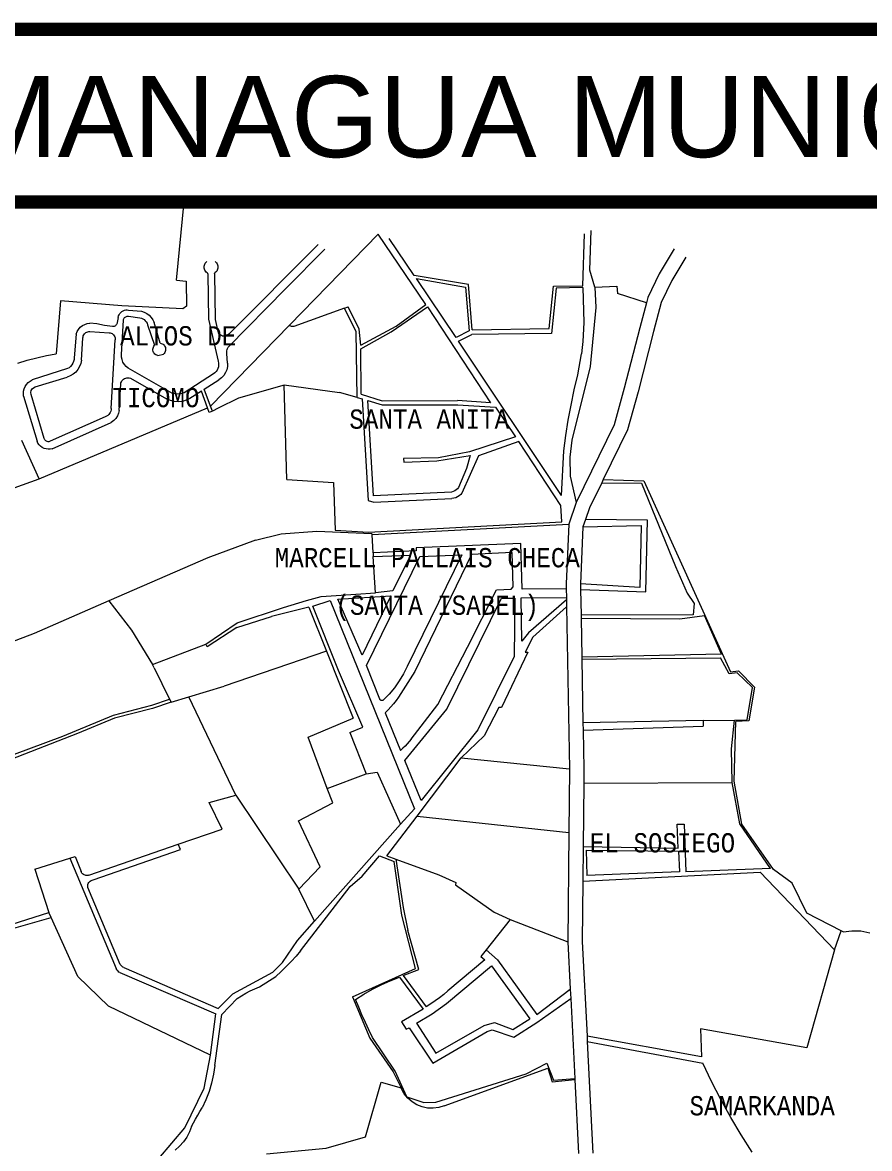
# Model space of a CAD drawing. Header units: millimetres. Extents: x -3245 to 2970, y 1153 to 3965.
# Drawn here: x 447.58 to 484.7, y 2532.14 to 2581.51 of the extents above; entities that cross this region are included whole.
import ezdxf
from ezdxf.enums import TextEntityAlignment as Align

# ---------------------------------------------------------------- set-up
doc = ezdxf.new("R2010")
doc.units = ezdxf.units.MM
doc.linetypes.add('ACAD_ISO02W100', pattern=[15, 12, -3])
doc.layers.add('FONDO_MANAGUA', color=8, linetype='ACAD_ISO02W100')
doc.layers.add('Nombres_Barrios', color=7, linetype='Continuous')
doc.styles.add('MONOTXT', font='MONOTXT', dxfattribs={"height": 0.2})
doc.styles.add('PI', font='arial.ttf', dxfattribs={"height": 0.4})

msp = doc.modelspace()

# ---------------------------------------------------------------- linework, layer by layer
at = {"color": 7}
msp.add_line((392.8947, 2573.6401), (534.3088, 2573.6401), dxfattribs=at)
at = {"linetype": 'ByBlock', "const_width": 0.5892}
for points in [[(392.8947, 2573.6401), (534.3088, 2573.6401), (534.3088, 2581.2116), (392.8947, 2581.2116)], [(534.3088, 2573.6401), (392.8947, 2573.6401), (392.8947, 2441.0644), (534.3088, 2441.0644)]]:
    msp.add_lwpolyline(points, close=True, dxfattribs=at)
at = {"layer": 'FONDO_MANAGUA', "color": 1, "linetype": 'ByBlock', "lineweight": 9}
for p, q in [((454.3332, 2570.2079), (454.6613, 2573.6401)), ((472.4478, 2570.6556), (472.5032, 2572.3875)), ((459.2737, 2568.2323), (463.1721, 2572.2297)), ((465.2553, 2569.1507), (463.1721, 2572.2297)), ((464.7514, 2570.4204), (463.6449, 2572.0374)), ((472.1409, 2569.9627), (472.2137, 2572.2393)), ((460.5353, 2571.7755), (456.6146, 2567.8405)), ((460.8292, 2571.5688), (459.1136, 2569.8402)), ((476.1402, 2571.5824), (475.4876, 2570.4892)), ((455.5494, 2570.8747), (455.567, 2570.9193)), ((455.567, 2570.9193), (455.5913, 2570.9605)), ((455.5913, 2570.9605), (455.6219, 2570.9974)), ((455.6219, 2570.9974), (455.6578, 2571.029)), ((456.0164, 2571.0344), (456.0533, 2571.0039)), ((456.0533, 2571.0039), (456.0849, 2570.9679)), ((456.0849, 2570.9679), (456.1105, 2570.9274)), ((456.1105, 2570.9274), (456.1294, 2570.8835)), ((456.1294, 2570.8835), (456.1412, 2570.8371)), ((476.6554, 2571.2195), (476.0415, 2570.191)), ((455.536, 2570.7802), (455.5389, 2570.828)), ((455.5405, 2570.7326), (455.536, 2570.7802)), ((455.5389, 2570.828), (455.5494, 2570.8747)), ((455.5524, 2570.6862), (455.5405, 2570.7326)), ((455.5715, 2570.6423), (455.5524, 2570.6862)), ((455.5972, 2570.6019), (455.5715, 2570.6423)), ((455.6289, 2570.566), (455.5972, 2570.6019)), ((455.6658, 2570.5355), (455.6289, 2570.566)), ((455.6658, 2570.5355), (455.6747, 2570.5282)), ((455.6747, 2570.5282), (455.6823, 2570.5195)), ((455.6823, 2570.5195), (455.6885, 2570.5098)), ((455.6885, 2570.5098), (455.693, 2570.4992)), ((455.693, 2570.4992), (455.6958, 2570.488)), ((455.6958, 2570.488), (455.6967, 2570.4765)), ((455.6967, 2570.4765), (455.7325, 2568.5027)), ((455.9941, 2570.4819), (455.9952, 2570.4955)), ((455.9941, 2570.4819), (456.027, 2568.4853)), ((455.9952, 2570.4955), (455.9988, 2570.5086)), ((455.9988, 2570.5086), (456.0049, 2570.5209)), ((456.0049, 2570.5209), (456.0131, 2570.5317)), ((456.0131, 2570.5317), (456.0232, 2570.5409)), ((456.0592, 2570.5725), (456.0232, 2570.5409)), ((456.0898, 2570.6093), (456.0592, 2570.5725)), ((456.1143, 2570.6504), (456.0898, 2570.6093)), ((456.132, 2570.6949), (456.1143, 2570.6504)), ((456.1426, 2570.7416), (456.132, 2570.6949)), ((456.1412, 2570.8371), (456.1457, 2570.7894)), ((456.1457, 2570.7894), (456.1426, 2570.7416)), ((467.1319, 2570.0172), (464.7514, 2570.4204)), ((472.6636, 2569.9016), (472.4478, 2570.6556)), ((475.4876, 2570.4892), (474.9842, 2569.4453)), ((454.3332, 2570.2079), (454.75, 2570.1626)), ((454.75, 2570.1626), (454.7709, 2569.065)), ((464.8448, 2570.2785), (466.99, 2569.8969)), ((466.5806, 2567.6938), (464.8448, 2570.2785)), ((466.99, 2569.8969), (467.152, 2567.9916)), ((467.284, 2568.0282), (467.1319, 2570.0172)), ((470.66, 2568.0928), (470.8516, 2569.949)), ((470.8516, 2569.949), (472.1409, 2569.9627)), ((472.1432, 2569.8903), (470.9641, 2569.8625)), ((472.1432, 2569.8903), (472.1741, 2568.3524)), ((472.6636, 2569.9016), (473.6213, 2569.9504)), ((472.6636, 2569.9016), (472.7123, 2569.0074)), ((473.6213, 2569.9504), (473.6538, 2569.6252)), ((476.0415, 2570.191), (475.5758, 2569.2254)), ((459.1136, 2569.8402), (456.5883, 2567.2742)), ((470.9641, 2569.8625), (470.759, 2567.8745)), ((474.9213, 2569.2116), (473.6538, 2569.6252)), ((474.9842, 2569.4453), (474.9213, 2569.2116)), ((449.2461, 2569.3117), (449.05, 2566.978)), ((451.9273, 2569.0921), (449.2461, 2569.3117)), ((454.6124, 2568.9574), (451.9273, 2569.0921)), ((452.0449, 2568.89), (452.1051, 2568.9033)), ((452.1051, 2568.9033), (452.1666, 2568.9069)), ((452.1666, 2568.9069), (452.228, 2568.9006)), ((454.7709, 2569.065), (454.6124, 2568.9574)), ((461.6923, 2568.9805), (459.4693, 2568.1833)), ((461.6923, 2568.9805), (461.8524, 2569.038)), ((462.2048, 2567.9388), (461.6923, 2568.9805)), ((462.3317, 2568.0665), (461.8524, 2569.038)), ((463.7322, 2567.9459), (465.328, 2569.0384)), ((463.957, 2568.1958), (465.2553, 2569.1507)), ((465.328, 2569.0384), (468.0953, 2564.8344)), ((472.7123, 2569.0074), (472.453, 2566.4301)), ((474.9213, 2569.2116), (474.6277, 2568.1193)), ((475.5758, 2569.2254), (475.2356, 2567.9596)), ((451.7525, 2568.505), (451.7319, 2568.3552)), ((451.7756, 2568.5807), (451.7525, 2568.505)), ((451.7756, 2568.5807), (451.7902, 2568.6407)), ((451.7902, 2568.6407), (451.8141, 2568.6975)), ((451.8141, 2568.6975), (451.8467, 2568.7499)), ((451.8467, 2568.7499), (451.8872, 2568.7964)), ((451.8872, 2568.7964), (451.9345, 2568.8359)), ((451.9168, 2566.9587), (452.0065, 2568.4521)), ((451.9345, 2568.8359), (451.9875, 2568.8673)), ((451.9875, 2568.8673), (452.0449, 2568.89)), ((452.0065, 2568.4521), (452.0114, 2568.4836)), ((452.0114, 2568.4836), (452.0212, 2568.5139)), ((452.0212, 2568.5139), (452.0359, 2568.5421)), ((452.0359, 2568.5421), (452.0549, 2568.5676)), ((452.0549, 2568.5676), (452.0778, 2568.5897)), ((452.0778, 2568.5897), (452.104, 2568.6077)), ((452.104, 2568.6077), (452.1328, 2568.6213)), ((452.1328, 2568.6213), (452.1634, 2568.63)), ((452.1634, 2568.63), (452.195, 2568.6336)), ((452.195, 2568.6336), (452.2268, 2568.632)), ((452.2268, 2568.632), (452.7243, 2568.5611)), ((452.228, 2568.9006), (452.7881, 2568.853)), ((452.7243, 2568.5611), (452.7901, 2568.5438)), ((452.7881, 2568.853), (452.9117, 2568.8128)), ((452.7901, 2568.5438), (452.8523, 2568.5164)), ((452.8523, 2568.5164), (452.9096, 2568.4796)), ((452.9096, 2568.4796), (452.9603, 2568.4343)), ((452.9117, 2568.8128), (453.027, 2568.7529)), ((452.9603, 2568.4343), (453.0033, 2568.3816)), ((453.027, 2568.7529), (453.1309, 2568.6747)), ((453.1309, 2568.6747), (453.2205, 2568.5806)), ((453.2205, 2568.5806), (453.2933, 2568.473)), ((453.2933, 2568.473), (453.3475, 2568.3549)), ((455.7325, 2568.5027), (456.1584, 2566.6538)), ((456.027, 2568.4853), (456.1558, 2567.9079)), ((449.9314, 2567.8445), (449.9732, 2567.954)), ((449.9732, 2567.954), (450.0336, 2568.0545)), ((450.0336, 2568.0545), (450.1107, 2568.1428)), ((450.1107, 2568.1428), (450.2023, 2568.216)), ((450.2023, 2568.216), (450.3052, 2568.272)), ((450.3052, 2568.272), (450.4165, 2568.309)), ((450.3581, 2567.9144), (450.3984, 2567.9359)), ((450.3984, 2567.9359), (450.4416, 2567.9508)), ((450.4165, 2568.309), (450.5325, 2568.3259)), ((450.4416, 2567.9508), (450.4865, 2567.9588)), ((450.4865, 2567.9588), (450.5322, 2567.9596)), ((450.5322, 2567.9596), (451.3711, 2567.9081)), ((450.8404, 2568.2927), (450.5325, 2568.3259)), ((451.1713, 2568.2235), (450.8404, 2568.2927)), ((451.5219, 2568.1793), (451.1713, 2568.2235)), ((451.5556, 2568.1794), (451.5219, 2568.1793)), ((451.5888, 2568.1854), (451.5556, 2568.1794)), ((451.6205, 2568.1969), (451.5888, 2568.1854)), ((451.6496, 2568.2138), (451.6205, 2568.1969)), ((451.6755, 2568.2355), (451.6496, 2568.2138)), ((451.6972, 2568.2612), (451.6755, 2568.2355)), ((451.7142, 2568.2904), (451.6972, 2568.2612)), ((451.7258, 2568.322), (451.7142, 2568.2904)), ((451.7319, 2568.3552), (451.7258, 2568.322)), ((453.0033, 2568.3816), (453.0376, 2568.3229)), ((453.0376, 2568.3229), (453.0623, 2568.2595)), ((453.0623, 2568.2595), (453.3619, 2567.356)), ((453.6149, 2567.4508), (453.3475, 2568.3549)), ((459.2737, 2568.2323), (455.8191, 2564.6898)), ((459.3011, 2568.2103), (459.2737, 2568.2323)), ((459.3318, 2568.1933), (459.3011, 2568.2103)), ((459.365, 2568.1818), (459.3318, 2568.1933)), ((459.3997, 2568.1763), (459.365, 2568.1818)), ((459.4348, 2568.1768), (459.3997, 2568.1763)), ((459.4693, 2568.1833), (459.4348, 2568.1768)), ((462.2485, 2565.0639), (462.2048, 2567.9388)), ((462.4066, 2567.3665), (462.3317, 2568.0665)), ((462.4066, 2567.3665), (463.957, 2568.1958)), ((462.4073, 2567.1947), (463.7322, 2567.9459)), ((467.152, 2567.9916), (466.5806, 2567.6938)), ((467.284, 2568.0282), (470.66, 2568.0928)), ((472.1682, 2568.0774), (472.1554, 2567.8026)), ((472.1741, 2568.3524), (472.1682, 2568.0774)), ((474.6277, 2568.1193), (473.9505, 2565.4797)), ((475.2356, 2567.9596), (474.5579, 2565.3181)), ((449.9314, 2567.8445), (449.8456, 2566.8121)), ((450.1605, 2566.702), (450.2248, 2567.686)), ((450.2248, 2567.686), (450.231, 2567.7316)), ((450.231, 2567.7316), (450.2441, 2567.7753)), ((450.2441, 2567.7753), (450.264, 2567.8164)), ((450.264, 2567.8164), (450.2901, 2567.8539)), ((450.2901, 2567.8539), (450.3217, 2567.8869)), ((450.3217, 2567.8869), (450.3581, 2567.9144)), ((451.3711, 2567.9081), (451.4164, 2567.9017)), ((451.4164, 2567.9017), (451.4602, 2567.8882)), ((451.4602, 2567.8882), (451.5013, 2567.8681)), ((451.4664, 2564.5867), (451.6427, 2567.5982)), ((451.5013, 2567.8681), (451.5387, 2567.8417)), ((451.5387, 2567.8417), (451.5715, 2567.8097)), ((451.5715, 2567.8097), (451.5988, 2567.773)), ((451.5988, 2567.773), (451.6201, 2567.7325)), ((451.6201, 2567.7325), (451.6347, 2567.6891)), ((451.6347, 2567.6891), (451.6423, 2567.644)), ((451.6423, 2567.644), (451.6427, 2567.5982)), ((453.6149, 2567.4508), (453.6582, 2567.4402)), ((453.6582, 2567.4402), (453.6992, 2567.4229)), ((453.6992, 2567.4229), (453.7371, 2567.3992)), ((456.1823, 2567.8667), (456.1558, 2567.9079)), ((456.2155, 2567.8307), (456.1823, 2567.8667)), ((456.2542, 2567.8008), (456.2155, 2567.8307)), ((456.2975, 2567.7779), (456.2542, 2567.8008)), ((456.3441, 2567.7626), (456.2975, 2567.7779)), ((456.3925, 2567.7555), (456.3441, 2567.7626)), ((456.4415, 2567.7567), (456.3925, 2567.7555)), ((456.4895, 2567.7662), (456.4415, 2567.7567)), ((456.5352, 2567.7837), (456.4895, 2567.7662)), ((456.5773, 2567.8087), (456.5352, 2567.7837)), ((456.6146, 2567.8405), (456.5773, 2567.8087)), ((466.6887, 2567.5342), (467.2778, 2567.8281)), ((471.1975, 2560.7743), (466.6887, 2567.5342)), ((470.759, 2567.8745), (467.2778, 2567.8281)), ((472.1357, 2567.5282), (472.1092, 2567.2544)), ((472.1554, 2567.8026), (472.1357, 2567.5282)), ((448.6236, 2566.9038), (449.05, 2566.978)), ((451.9181, 2566.8417), (451.9168, 2566.9587)), ((453.2952, 2567.182), (453.3004, 2567.2291)), ((453.2979, 2567.1346), (453.2952, 2567.182)), ((453.3087, 2567.0884), (453.2979, 2567.1346)), ((453.3004, 2567.2291), (453.3136, 2567.2747)), ((453.3271, 2567.0447), (453.3087, 2567.0884)), ((453.3136, 2567.2747), (453.3343, 2567.3174)), ((453.3527, 2567.0048), (453.3271, 2567.0447)), ((453.3343, 2567.3174), (453.3619, 2567.356)), ((453.3846, 2566.9697), (453.3527, 2567.0048)), ((453.422, 2566.9406), (453.3846, 2566.9697)), ((453.4639, 2566.9182), (453.422, 2566.9406)), ((453.5089, 2566.9032), (453.7632, 2566.9692)), ((453.7371, 2567.3992), (453.7707, 2567.37)), ((453.793, 2567.0023), (453.7632, 2566.9692)), ((453.7707, 2567.37), (453.7992, 2567.3357)), ((453.8172, 2567.0397), (453.793, 2567.0023)), ((453.7992, 2567.3357), (453.822, 2567.2974)), ((453.8352, 2567.0805), (453.8172, 2567.0397)), ((453.822, 2567.2974), (453.8385, 2567.256)), ((453.8465, 2567.1236), (453.8352, 2567.0805)), ((453.8385, 2567.256), (453.8482, 2567.2125)), ((453.8509, 2567.168), (453.8465, 2567.1236)), ((453.8482, 2567.2125), (453.8509, 2567.168)), ((456.5307, 2566.9906), (456.5311, 2567.049)), ((456.5675, 2566.5667), (456.5307, 2566.9906)), ((456.5311, 2567.049), (456.5372, 2567.1071)), ((456.5372, 2567.1071), (456.5488, 2567.1644)), ((456.5488, 2567.1644), (456.5659, 2567.2202)), ((456.5659, 2567.2202), (456.5883, 2567.2742)), ((462.4154, 2565.2197), (462.4073, 2567.1947)), ((471.9204, 2566.0555), (472.0758, 2566.9814)), ((472.1092, 2567.2544), (472.0758, 2566.9814)), ((447.3703, 2566.5675), (447.7828, 2566.6984)), ((447.7828, 2566.6984), (448.2009, 2566.8106)), ((448.2009, 2566.8106), (448.6236, 2566.9038)), ((449.7427, 2566.492), (449.686, 2566.428)), ((449.7881, 2566.5645), (449.7427, 2566.492)), ((449.8209, 2566.6435), (449.7881, 2566.5645)), ((449.8403, 2566.7267), (449.8209, 2566.6435)), ((449.8456, 2566.8121), (449.8403, 2566.7267)), ((450.1335, 2566.5574), (450.082, 2566.4196)), ((450.1605, 2566.702), (450.1335, 2566.5574)), ((451.9401, 2566.7269), (451.9181, 2566.8417)), ((451.9822, 2566.6177), (451.9401, 2566.7269)), ((452.043, 2566.5178), (451.9822, 2566.6177)), ((452.1206, 2566.4302), (452.043, 2566.5178)), ((453.5089, 2566.9032), (453.4639, 2566.9182)), ((456.1584, 2566.6538), (456.1729, 2566.5757)), ((456.175, 2566.4964), (456.1645, 2566.4177)), ((456.1729, 2566.5757), (456.175, 2566.4964)), ((456.5675, 2566.5667), (456.5609, 2566.4251)), ((449.5452, 2566.3321), (448.0027, 2565.8441)), ((448.1304, 2565.5329), (449.5344, 2565.9616)), ((449.6725, 2566.0122), (449.5344, 2565.9616)), ((449.6196, 2566.3742), (449.5452, 2566.3321)), ((449.686, 2566.428), (449.6196, 2566.3742)), ((449.7999, 2566.0859), (449.6725, 2566.0122)), ((449.9128, 2566.1802), (449.7999, 2566.0859)), ((450.0077, 2566.2926), (449.9128, 2566.1802)), ((450.082, 2566.4196), (450.0077, 2566.2926)), ((452.2125, 2566.3579), (452.1206, 2566.4302)), ((454.1455, 2565.2465), (452.2125, 2566.3579)), ((455.9445, 2566.0994), (454.6668, 2565.271)), ((456.0076, 2566.1475), (455.9445, 2566.0994)), ((456.0624, 2566.2048), (456.0076, 2566.1475)), ((456.1076, 2566.2701), (456.0624, 2566.2048)), ((456.1419, 2566.3417), (456.1076, 2566.2701)), ((456.1645, 2566.4177), (456.1419, 2566.3417)), ((456.3977, 2566.0369), (456.3012, 2565.933)), ((456.4746, 2566.156), (456.3977, 2566.0369)), ((456.5296, 2566.2867), (456.4746, 2566.156)), ((456.5609, 2566.4251), (456.5296, 2566.2867)), ((472.453, 2566.4301), (471.6565, 2563.1987)), ((471.7609, 2565.3979), (471.9204, 2566.0555)), ((447.6522, 2565.4448), (447.6947, 2565.5452)), ((447.6947, 2565.5452), (447.7527, 2565.6375)), ((447.7527, 2565.6375), (447.8246, 2565.7194)), ((447.8246, 2565.7194), (447.9087, 2565.7889)), ((447.9087, 2565.7889), (448.0027, 2565.8441)), ((447.9963, 2565.4393), (448.056, 2565.4967)), ((448.056, 2565.4967), (448.1304, 2565.5329)), ((451.8134, 2564.5027), (451.8843, 2565.6518)), ((451.8843, 2565.6518), (451.8941, 2565.7032)), ((451.8941, 2565.7032), (451.9122, 2565.7523)), ((451.9122, 2565.7523), (451.9381, 2565.7977)), ((451.9381, 2565.7977), (451.9712, 2565.8381)), ((451.9712, 2565.8381), (452.0105, 2565.8726)), ((452.0105, 2565.8726), (452.055, 2565.9002)), ((452.055, 2565.9002), (452.1034, 2565.92)), ((452.1034, 2565.92), (452.1543, 2565.9316)), ((452.1543, 2565.9316), (452.2065, 2565.9347)), ((452.2065, 2565.9347), (452.2585, 2565.9291)), ((452.2585, 2565.9291), (452.3089, 2565.915)), ((452.3089, 2565.915), (453.8967, 2565.009)), ((455.5442, 2565.4285), (456.188, 2565.8476)), ((456.3012, 2565.933), (456.188, 2565.8476)), ((459.0456, 2565.6128), (457.0516, 2565.0359)), ((459.0456, 2565.6128), (459.0539, 2565.6152)), ((459.1656, 2561.4744), (459.0539, 2565.6152)), ((459.0539, 2565.6152), (461.478, 2565.2811)), ((473.9505, 2565.4797), (473.5088, 2563.8754)), ((447.6172, 2565.2303), (447.6261, 2565.339)), ((447.6257, 2565.1216), (447.6172, 2565.2303)), ((447.6257, 2565.1216), (448.2175, 2563.1507)), ((447.6261, 2565.339), (447.6522, 2565.4448)), ((447.9423, 2565.2849), (447.9571, 2565.3664)), ((447.9532, 2565.2029), (447.9423, 2565.2849)), ((448.5287, 2563.2673), (447.9532, 2565.2029)), ((447.9571, 2565.3664), (447.9963, 2565.4393)), ((454.0588, 2564.9356), (453.8967, 2565.009)), ((454.2493, 2565.2247), (454.1455, 2565.2465)), ((454.3551, 2565.2162), (454.2493, 2565.2247)), ((454.461, 2565.2211), (454.3551, 2565.2162)), ((454.5655, 2565.2395), (454.461, 2565.2211)), ((454.6668, 2565.271), (454.5655, 2565.2395)), ((454.9174, 2565.0206), (454.757, 2564.9435)), ((455.4234, 2565.3499), (454.9174, 2565.0206)), ((455.6882, 2564.6141), (455.4234, 2565.3499)), ((455.8191, 2564.6898), (455.5442, 2565.4285)), ((457.0516, 2565.0359), (456.1489, 2564.5939)), ((462.2485, 2565.0639), (461.478, 2565.2811)), ((462.2485, 2565.0639), (462.4579, 2565.0048)), ((462.4154, 2565.2197), (463.3479, 2564.9179)), ((462.4579, 2565.0048), (462.7341, 2560.546)), ((471.6195, 2564.7361), (471.7609, 2565.3979)), ((474.5579, 2565.3181), (474.0992, 2563.6525)), ((448.3141, 2561.4946), (455.6882, 2564.6141)), ((451.4485, 2564.4694), (451.4259, 2564.4143)), ((451.4621, 2564.5273), (451.4485, 2564.4694)), ((451.4664, 2564.5867), (451.4621, 2564.5273)), ((451.8134, 2564.5027), (451.7855, 2564.3757)), ((454.2312, 2564.8915), (454.0588, 2564.9356)), ((454.4086, 2564.878), (454.2312, 2564.8915)), ((454.5857, 2564.8955), (454.4086, 2564.878)), ((454.757, 2564.9435), (454.5857, 2564.8955)), ((455.7608, 2564.4124), (455.6882, 2564.6141)), ((455.9001, 2564.4721), (455.7608, 2564.4124)), ((455.9001, 2564.4721), (455.8191, 2564.6898)), ((456.1489, 2564.5939), (455.9001, 2564.4721)), ((462.9668, 2560.7497), (462.7074, 2564.9304)), ((462.7074, 2564.9304), (463.3484, 2564.7391)), ((463.3479, 2564.9179), (466.6396, 2564.9278)), ((463.3484, 2564.7391), (466.6577, 2564.7491)), ((468.0953, 2564.8344), (466.6396, 2564.9278)), ((466.6577, 2564.7491), (468.3153, 2564.638)), ((468.3153, 2564.638), (469.189, 2563.3393)), ((471.4964, 2564.0707), (471.6195, 2564.7361)), ((451.2058, 2564.225), (448.793, 2563.146)), ((448.8779, 2562.8153), (451.4702, 2563.9756)), ((451.2608, 2564.2479), (451.2058, 2564.225)), ((451.3114, 2564.2792), (451.2608, 2564.2479)), ((451.3566, 2564.318), (451.3114, 2564.2792)), ((451.395, 2564.3634), (451.3566, 2564.318)), ((451.4259, 2564.4143), (451.395, 2564.3634)), ((451.575, 2564.0525), (451.4702, 2563.9756)), ((451.6644, 2564.1469), (451.575, 2564.0525)), ((451.7353, 2564.2558), (451.6644, 2564.1469)), ((451.7855, 2564.3757), (451.7353, 2564.2558)), ((471.3915, 2563.4021), (471.4964, 2564.0707)), ((473.5088, 2563.8754), (471.847, 2560.4664)), ((474.0992, 2563.6525), (473.0334, 2561.4662)), ((448.3141, 2561.4946), (447.542, 2563.1836)), ((448.2564, 2563.0694), (448.2175, 2563.1507)), ((448.308, 2562.9954), (448.2564, 2563.0694)), ((448.3709, 2562.9309), (448.308, 2562.9954)), ((448.5408, 2563.2367), (448.5287, 2563.2673)), ((448.5578, 2563.2086), (448.5408, 2563.2367)), ((448.5794, 2563.1838), (448.5578, 2563.2086)), ((448.6048, 2563.163), (448.5794, 2563.1838)), ((448.6334, 2563.1468), (448.6048, 2563.163)), ((448.6643, 2563.1356), (448.6334, 2563.1468)), ((448.6967, 2563.1299), (448.6643, 2563.1356)), ((448.7296, 2563.1297), (448.6967, 2563.1299)), ((448.762, 2563.1351), (448.7296, 2563.1297)), ((448.793, 2563.146), (448.762, 2563.1351)), ((469.189, 2563.3393), (467.1621, 2562.6802)), ((469.3258, 2563.139), (467.5571, 2562.5153)), ((471.1674, 2560.3319), (469.3258, 2563.139)), ((471.3049, 2562.731), (471.3915, 2563.4021)), ((471.6565, 2563.1987), (471.5659, 2562.454)), ((448.4436, 2562.8775), (448.3709, 2562.9309)), ((448.524, 2562.8367), (448.4436, 2562.8775)), ((448.6099, 2562.8096), (448.524, 2562.8367)), ((448.6992, 2562.7968), (448.6099, 2562.8096)), ((448.7893, 2562.7987), (448.6992, 2562.7968)), ((448.8779, 2562.8153), (448.7893, 2562.7987)), ((465.7341, 2562.2838), (467.2014, 2562.5234)), ((467.1621, 2562.6802), (465.8139, 2562.4273)), ((467.5571, 2562.5153), (466.8397, 2560.8769)), ((467.2014, 2562.5234), (467.0338, 2561.9501)), ((471.1975, 2560.7743), (471.3049, 2562.731)), ((465.8139, 2562.4273), (464.2759, 2562.3871)), ((464.2759, 2562.3871), (464.2843, 2562.233)), ((464.2843, 2562.233), (465.7341, 2562.2838)), ((471.5659, 2562.454), (471.584, 2561.6185)), ((467.0338, 2561.9501), (466.6874, 2561.1187)), ((471.584, 2561.6185), (471.847, 2560.4664)), ((445.0684, 2560.3536), (448.3141, 2561.4946)), ((459.1656, 2561.4744), (461.2134, 2561.3333)), ((461.2134, 2561.3333), (461.2814, 2559.2456)), ((466.5826, 2561.0156), (466.5213, 2560.9748)), ((466.6383, 2561.0638), (466.5826, 2561.0156)), ((466.6874, 2561.1187), (466.6383, 2561.0638)), ((472.9681, 2561.3321), (472.4288, 2560.2257)), ((473.0334, 2561.4662), (472.9681, 2561.3321)), ((472.9681, 2561.3321), (474.7013, 2561.3173)), ((473.0334, 2561.4662), (474.8122, 2561.4178)), ((474.7013, 2561.3173), (476.1928, 2557.6539)), ((474.8122, 2561.4178), (478.6033, 2553.0448)), ((462.7341, 2560.546), (462.974, 2560.475)), ((466.3858, 2560.9176), (462.9668, 2560.7497)), ((462.974, 2560.475), (466.3962, 2560.6431)), ((466.4554, 2560.9419), (466.3858, 2560.9176)), ((466.4825, 2560.6509), (466.3962, 2560.6431)), ((466.5213, 2560.9748), (466.4554, 2560.9419)), ((466.5665, 2560.6722), (466.4825, 2560.6509)), ((466.6461, 2560.7065), (466.5665, 2560.6722)), ((466.7194, 2560.7528), (466.6461, 2560.7065)), ((466.7844, 2560.8101), (466.7194, 2560.7528)), ((466.8397, 2560.8769), (466.7844, 2560.8101)), ((471.2113, 2559.6192), (471.1674, 2560.3319)), ((471.847, 2560.4664), (471.5184, 2559.5094)), ((472.4288, 2560.2257), (472.2521, 2559.7113)), ((462.7369, 2559.1598), (471.2113, 2559.6192)), ((472.2521, 2559.7113), (472.1424, 2559.3917)), ((472.2521, 2559.7113), (472.2414, 2559.7114)), ((474.9762, 2559.6833), (472.2521, 2559.7113)), ((474.8908, 2556.5477), (474.9762, 2559.6833)), ((457.7884, 2558.8146), (458.916, 2559.0946)), ((458.916, 2559.0946), (460.4826, 2559.2003)), ((460.4826, 2559.2003), (462.8938, 2559.1107)), ((461.2814, 2559.2456), (462.7369, 2559.1598)), ((462.8938, 2559.1107), (462.8968, 2559.0584)), ((462.8968, 2559.0584), (471.5184, 2559.5094)), ((462.9425, 2558.2618), (462.8968, 2559.0584)), ((471.5184, 2559.5094), (471.4079, 2556.8912)), ((472.1424, 2559.3917), (472.0369, 2556.8928)), ((472.1424, 2559.3917), (474.6926, 2559.4611)), ((474.6926, 2559.4611), (474.6319, 2556.7377)), ((457.7884, 2558.8146), (455.6942, 2558.0376)), ((469.4149, 2558.6694), (464.8263, 2558.4699)), ((469.4832, 2556.6657), (469.4149, 2558.6694)), ((462.6505, 2553.3135), (464.9932, 2558.0982)), ((464.8317, 2558.3393), (462.9425, 2558.2618)), ((462.9425, 2558.2618), (462.9524, 2558.0885)), ((462.9524, 2558.0885), (464.5869, 2558.147)), ((463.0431, 2556.5031), (462.9524, 2558.0885)), ((464.5869, 2558.147), (463.8069, 2556.5845)), ((466.8295, 2558.1633), (464.4423, 2553.2801)), ((467.252, 2558.1795), (464.7667, 2553.0547)), ((464.8263, 2558.4699), (464.8317, 2558.3393)), ((464.9932, 2558.0982), (466.8295, 2558.1633)), ((469.0395, 2558.2772), (467.252, 2558.1795)), ((469.0883, 2556.7636), (469.0395, 2558.2772)), ((455.6942, 2558.0376), (451.3609, 2556.1489)), ((476.1928, 2557.6539), (476.7142, 2556.4831)), ((463.8069, 2556.5845), (463.0431, 2556.5031)), ((467.0821, 2554.1233), (468.357, 2556.6334)), ((468.357, 2556.6334), (468.9908, 2556.6659)), ((468.9908, 2556.6659), (469.0883, 2556.7636)), ((471.4116, 2556.6803), (469.4832, 2556.6657)), ((471.4079, 2556.8912), (471.4116, 2556.6803)), ((471.4116, 2556.6803), (471.4183, 2556.3013)), ((472.0369, 2556.8928), (472.0364, 2556.8929)), ((472.0369, 2556.8928), (472.0365, 2556.8835)), ((472.0365, 2556.8835), (472.0407, 2556.6486)), ((474.6319, 2556.7377), (472.0369, 2556.8928)), ((472.0407, 2556.6486), (474.8908, 2556.5477)), ((472.0407, 2556.6486), (472.0606, 2555.5194)), ((451.3609, 2556.1489), (448.0832, 2554.7216)), ((451.3609, 2556.1489), (452.3512, 2554.8715)), ((459.0125, 2555.8649), (460.0307, 2556.1615)), ((460.0307, 2556.1615), (460.6752, 2556.3492)), ((460.3052, 2555.9227), (461.069, 2556.1669)), ((460.6752, 2556.3492), (461.3204, 2556.3878)), ((461.069, 2556.1669), (464.7654, 2547.0286)), ((461.3204, 2556.3878), (463.0431, 2556.5031)), ((461.4018, 2556.2265), (463.7256, 2556.3729)), ((462.4613, 2553.7708), (461.4018, 2556.2265)), ((463.7256, 2556.3729), (462.4613, 2553.7708)), ((466.179, 2551.4084), (468.5683, 2556.2753)), ((468.5683, 2556.2753), (469.1533, 2556.2753)), ((469.1533, 2556.2753), (469.1284, 2553.7169)), ((469.4376, 2556.2853), (471.4183, 2556.3013)), ((469.468, 2554.3834), (469.4376, 2556.2853)), ((471.4202, 2556.1955), (469.7566, 2554.7486)), ((471.4183, 2556.3013), (471.4202, 2556.1955)), ((471.4202, 2556.1955), (471.4257, 2555.8834)), ((476.7142, 2556.4831), (477.0174, 2556.0311)), ((456.9814, 2555.1936), (459.0125, 2555.8649)), ((460.1284, 2555.8697), (458.4987, 2555.4713)), ((460.1284, 2555.8697), (460.8972, 2553.941)), ((461.4263, 2553.0949), (460.3052, 2555.9227)), ((471.4257, 2555.8834), (469.949, 2554.5521)), ((471.4257, 2555.8834), (471.5508, 2548.7852)), ((477.0174, 2556.0311), (476.9704, 2555.5455)), ((455.613, 2554.2589), (456.9814, 2555.1936)), ((456.9721, 2554.9885), (458.4987, 2555.4713)), ((476.9704, 2555.5455), (472.0606, 2555.5194)), ((472.0606, 2555.5194), (472.0628, 2555.3974)), ((472.0628, 2555.3974), (476.3902, 2555.3688)), ((472.0628, 2555.3974), (472.0929, 2553.6885)), ((476.3902, 2555.3688), (477.47, 2555.5057)), ((478.2158, 2553.8065), (477.47, 2555.5057)), ((448.0832, 2554.7216), (445.4812, 2553.7301)), ((452.3512, 2554.8715), (453.2814, 2553.358)), ((456.9721, 2554.9885), (455.6746, 2554.1299)), ((469.7566, 2554.7486), (469.468, 2554.3834)), ((453.2814, 2553.358), (455.613, 2554.2589)), ((455.6746, 2554.1299), (455.613, 2554.2589)), ((465.7821, 2551.6124), (467.0821, 2554.1233)), ((469.949, 2554.5521), (469.6105, 2553.9069)), ((460.8972, 2553.941), (456.4138, 2552.4099)), ((460.8972, 2553.941), (462.0693, 2551.0008)), ((469.1284, 2553.7169), (467.5306, 2550.5006)), ((469.7227, 2553.906), (468.5762, 2551.4819)), ((469.6105, 2553.9069), (469.7227, 2553.906)), ((478.2158, 2553.8065), (472.0929, 2553.6885)), ((472.0929, 2553.6885), (472.0946, 2553.5898)), ((472.0946, 2553.5898), (478.1764, 2553.6487)), ((478.5506, 2552.9583), (478.1764, 2553.6487)), ((453.3521, 2553.2135), (453.2814, 2553.358)), ((453.3521, 2553.2135), (454.0255, 2551.8386)), ((463.2382, 2551.8397), (462.6505, 2553.3135)), ((464.4423, 2553.2801), (464.2808, 2552.9537)), ((472.0946, 2553.5898), (472.1437, 2550.8052)), ((462.4981, 2550.6107), (461.4263, 2553.0949)), ((464.094, 2552.6412), (463.883, 2552.3443)), ((464.7667, 2553.0547), (464.0578, 2551.9228)), ((464.2808, 2552.9537), (464.094, 2552.6412)), ((478.9051, 2552.9978), (478.5506, 2552.9583)), ((478.6033, 2553.0448), (478.9627, 2553.0785)), ((479.5747, 2552.3468), (478.9051, 2552.9978)), ((478.9627, 2553.0785), (479.6636, 2552.362)), ((454.8674, 2551.9424), (456.4138, 2552.4099)), ((463.883, 2552.3443), (463.6493, 2552.065)), ((479.3371, 2550.9361), (479.5747, 2552.3468)), ((479.6636, 2552.362), (479.412, 2550.8954)), ((453.2473, 2551.5718), (454.0255, 2551.8386)), ((454.0897, 2551.7073), (453.283, 2551.4313)), ((454.0255, 2551.8386), (454.0897, 2551.7073)), ((454.0897, 2551.7073), (454.8674, 2551.9424)), ((456.9296, 2547.6362), (454.8674, 2551.9424)), ((463.2451, 2551.8256), (463.2382, 2551.8397)), ((463.2543, 2551.8129), (463.2451, 2551.8256)), ((463.2654, 2551.8018), (463.2543, 2551.8129)), ((463.2781, 2551.7927), (463.2654, 2551.8018)), ((463.2921, 2551.7857), (463.2781, 2551.7927)), ((463.3071, 2551.7811), (463.2921, 2551.7857)), ((463.3226, 2551.779), (463.3071, 2551.7811)), ((463.3383, 2551.7793), (463.3226, 2551.779)), ((463.3537, 2551.7823), (463.3383, 2551.7793)), ((463.3684, 2551.7876), (463.3537, 2551.7823)), ((463.382, 2551.7953), (463.3684, 2551.7876)), ((463.3943, 2551.8051), (463.382, 2551.7953)), ((463.6493, 2552.065), (463.3943, 2551.8051)), ((463.845, 2551.6343), (463.7284, 2551.4981)), ((463.9549, 2551.776), (463.845, 2551.6343)), ((464.0578, 2551.9228), (463.9549, 2551.776)), ((449.3401, 2550.2133), (451.5609, 2551.1443)), ((451.5609, 2551.1443), (453.2473, 2551.5718)), ((453.283, 2551.4313), (451.6069, 2551.0064)), ((463.6054, 2551.3677), (463.4762, 2551.2434)), ((463.4762, 2551.2434), (464.1479, 2549.597)), ((463.7284, 2551.4981), (463.6054, 2551.3677)), ((464.3386, 2549.1538), (466.179, 2551.4084)), ((464.6155, 2550.0943), (465.7821, 2551.6124)), ((468.4546, 2551.4817), (467.8096, 2550.2357)), ((468.5762, 2551.4819), (468.4546, 2551.4817)), ((451.6069, 2551.0064), (449.9926, 2550.3296)), ((460.1014, 2550.1755), (462.0693, 2551.0008)), ((477.4073, 2550.9009), (472.1437, 2550.8052)), ((472.1437, 2550.8052), (472.1494, 2550.4807)), ((472.1494, 2550.4807), (477.4072, 2550.6599)), ((477.4073, 2550.9009), (477.4072, 2550.6599)), ((477.4073, 2550.9009), (478.7858, 2550.9261)), ((478.6577, 2549.6619), (478.7858, 2550.9261)), ((478.7655, 2548.243), (478.8459, 2550.8617)), ((478.7858, 2550.9261), (479.3371, 2550.9361)), ((479.412, 2550.8954), (478.8459, 2550.8617)), ((445.628, 2548.8403), (449.3401, 2550.2133)), ((449.9926, 2550.3296), (447.0715, 2549.1892)), ((460.9333, 2547.9211), (460.1014, 2550.1755)), ((461.9269, 2550.3783), (462.4981, 2550.6107)), ((461.9269, 2550.3783), (462.6459, 2548.5672)), ((467.5306, 2550.5006), (465.051, 2547.398)), ((467.8096, 2550.2357), (466.8082, 2549.263)), ((472.1494, 2550.4807), (472.1793, 2548.788)), ((464.2488, 2549.6893), (464.1479, 2549.597)), ((464.3461, 2549.7853), (464.2488, 2549.6893)), ((464.4397, 2549.8849), (464.3461, 2549.7853)), ((464.5296, 2549.988), (464.4397, 2549.8849)), ((464.6155, 2550.0943), (464.5296, 2549.988)), ((478.6846, 2548.1892), (478.6577, 2549.6619)), ((464.8696, 2546.7086), (466.8082, 2549.263)), ((466.8082, 2549.263), (471.5508, 2548.7852)), ((465.051, 2547.398), (464.3386, 2549.1538)), ((471.5508, 2548.7852), (471.5261, 2546.0012)), ((472.1793, 2548.788), (472.1737, 2548.1525)), ((460.9333, 2547.9211), (462.6459, 2548.5672)), ((462.6459, 2548.5672), (463.1249, 2548.635)), ((463.1249, 2548.635), (464.139, 2546.3669)), ((472.1737, 2548.1525), (478.6846, 2548.1892)), ((479.0146, 2546.3752), (478.6846, 2548.1892)), ((479.1048, 2546.3659), (478.7655, 2548.243)), ((461.1741, 2547.3013), (460.9333, 2547.9211)), ((472.1737, 2548.1525), (472.149, 2545.3816)), ((455.7534, 2547.3046), (456.9296, 2547.6362)), ((456.3312, 2546.1461), (455.7534, 2547.3046)), ((456.9296, 2547.6362), (459.6858, 2543.5141)), ((459.6752, 2546.5111), (461.1741, 2547.3013)), ((463.5477, 2544.9668), (464.8696, 2546.7086)), ((464.139, 2546.3669), (464.7654, 2547.0286)), ((464.8696, 2546.7086), (471.5261, 2546.0012)), ((460.6269, 2544.4908), (459.6752, 2546.5111)), ((460.3758, 2542.1065), (464.139, 2546.3669)), ((476.274, 2546.3553), (476.575, 2546.3575)), ((476.3208, 2545.3153), (476.274, 2546.3553)), ((476.575, 2546.3575), (476.6566, 2544.2764)), ((480.3614, 2544.4159), (479.0146, 2546.3752)), ((480.4981, 2544.3765), (479.1048, 2546.3659)), ((454.397, 2545.4788), (456.3312, 2546.1461)), ((471.5261, 2546.0012), (471.4835, 2541.2007)), ((450.4807, 2544.1276), (454.397, 2545.4788)), ((450.6709, 2543.9135), (454.4965, 2545.2554)), ((454.4965, 2545.2554), (454.397, 2545.4788)), ((472.149, 2545.3816), (472.1356, 2543.8687)), ((472.149, 2545.3816), (476.3208, 2545.3153)), ((472.2876, 2545.2188), (472.3089, 2544.1127)), ((472.2876, 2545.2188), (476.3262, 2545.1739)), ((448.1234, 2544.3899), (449.6581, 2544.8722)), ((449.6581, 2544.8722), (449.8808, 2544.9422)), ((449.6581, 2544.8722), (451.6831, 2540.03)), ((449.8808, 2544.9422), (450.1477, 2544.2853)), ((462.4674, 2544.088), (463.2176, 2544.9749)), ((463.2176, 2544.9749), (463.8674, 2544.718)), ((463.5477, 2544.9668), (463.9405, 2544.8228)), ((464.2016, 2542.3675), (463.8674, 2544.718)), ((463.9405, 2544.8228), (464.2685, 2542.7059)), ((463.9405, 2544.8228), (465.8235, 2544.1323)), ((476.3262, 2545.1739), (476.3681, 2544.2656)), ((448.1234, 2544.3899), (448.7375, 2542.4889)), ((450.164, 2544.2476), (450.1477, 2544.2853)), ((450.1861, 2544.213), (450.164, 2544.2476)), ((459.6858, 2543.5141), (460.6269, 2544.4908)), ((472.1356, 2543.8687), (479.9027, 2544.2586)), ((476.3681, 2544.2656), (472.3089, 2544.1127)), ((480.3614, 2544.4159), (476.6566, 2544.2764)), ((479.9027, 2544.2586), (483.1597, 2540.8464)), ((481.315, 2543.7737), (480.4981, 2544.3765)), ((450.2134, 2544.1824), (450.1861, 2544.213)), ((450.2453, 2544.1565), (450.2134, 2544.1824)), ((450.2808, 2544.136), (450.2453, 2544.1565)), ((450.3192, 2544.1215), (450.2808, 2544.136)), ((450.3594, 2544.1132), (450.3192, 2544.1215)), ((450.4004, 2544.1115), (450.3594, 2544.1132)), ((450.4412, 2544.1163), (450.4004, 2544.1115)), ((450.4807, 2544.1276), (450.4412, 2544.1163)), ((450.4469, 2543.7186), (450.4619, 2543.7611)), ((450.4619, 2543.7611), (450.4838, 2543.8004)), ((450.4838, 2543.8004), (450.5122, 2543.8354)), ((450.5122, 2543.8354), (450.5462, 2543.8649)), ((450.5462, 2543.8649), (450.5848, 2543.8883)), ((450.5848, 2543.8883), (450.6267, 2543.9046)), ((450.6267, 2543.9046), (450.6709, 2543.9135)), ((461.9337, 2543.633), (462.4674, 2544.088)), ((465.8235, 2544.1323), (466.5653, 2543.8036)), ((466.5653, 2543.8036), (466.554, 2543.6996)), ((472.1356, 2543.8687), (472.112, 2541.2137)), ((481.9558, 2542.4645), (481.315, 2543.7737)), ((450.4395, 2543.6742), (450.4469, 2543.7186)), ((450.4398, 2543.6292), (450.4395, 2543.6742)), ((450.4478, 2543.5848), (450.4398, 2543.6292)), ((451.856, 2540.2098), (450.4478, 2543.5848)), ((460.3758, 2542.1065), (459.6858, 2543.5141)), ((459.7694, 2540.8116), (461.9337, 2543.633)), ((466.554, 2543.6996), (468.2493, 2542.4978)), ((445.1625, 2541.2351), (448.8394, 2542.2642)), ((445.1831, 2541.3687), (448.7375, 2542.4889)), ((448.8394, 2542.2642), (448.7375, 2542.4889)), ((450.0085, 2539.6881), (448.8394, 2542.2642)), ((464.8095, 2540.0295), (464.2016, 2542.3675)), ((464.2685, 2542.7059), (464.4723, 2541.7021)), ((468.2493, 2542.4978), (468.9503, 2542.182)), ((483.4524, 2541.6824), (481.9558, 2542.4645)), ((459.6276, 2541.26), (460.3758, 2542.1065)), ((468.9503, 2542.182), (467.8979, 2540.8492)), ((468.9503, 2542.182), (471.4835, 2541.2007)), ((458.9717, 2540.295), (459.6276, 2541.26)), ((464.943, 2539.9844), (464.4723, 2541.7021)), ((483.1597, 2540.8464), (483.4524, 2541.6824)), ((483.5413, 2541.6359), (483.4524, 2541.6824)), ((483.5413, 2541.6359), (483.931, 2541.6915)), ((483.931, 2541.6915), (484.3245, 2541.6796)), ((484.3245, 2541.6796), (484.7102, 2541.6004)), ((459.7694, 2540.8116), (459.5678, 2540.5722)), ((467.8979, 2540.8492), (467.6689, 2540.5591)), ((467.8979, 2540.8492), (468.3921, 2540.415)), ((471.4835, 2541.2007), (471.5872, 2539.1322)), ((472.112, 2541.2137), (472.3202, 2537.064)), ((483.1597, 2540.8464), (481.947, 2536.5504)), ((458.5539, 2539.8681), (458.9717, 2540.295)), ((459.3583, 2540.3397), (459.1412, 2540.1143)), ((459.5678, 2540.5722), (459.3583, 2540.3397)), ((467.844, 2540.4088), (466.2156, 2539.0562)), ((467.6689, 2540.5591), (467.844, 2540.4088)), ((468.3921, 2540.415), (470.1272, 2538.0176)), ((451.7056, 2539.9875), (451.6831, 2540.03)), ((451.7329, 2539.9478), (451.7056, 2539.9875)), ((451.7645, 2539.9115), (451.7329, 2539.9478)), ((451.8001, 2539.8791), (451.7645, 2539.9115)), ((451.8392, 2539.851), (451.8001, 2539.8791)), ((451.8392, 2539.851), (456.0515, 2538.0382)), ((451.8815, 2540.1761), (451.856, 2540.2098)), ((451.9103, 2540.145), (451.8815, 2540.1761)), ((451.942, 2540.117), (451.9103, 2540.145)), ((451.9763, 2540.0922), (451.942, 2540.117)), ((452.0129, 2540.0709), (451.9763, 2540.0922)), ((452.0129, 2540.0709), (456.1535, 2538.2732)), ((456.8005, 2538.9224), (458.5539, 2539.8681)), ((458.9167, 2539.8963), (458.6851, 2539.6858)), ((459.1412, 2540.1143), (458.9167, 2539.8963)), ((462.0344, 2538.797), (464.8095, 2540.0295)), ((464.2585, 2539.7232), (464.943, 2539.9844)), ((466.1641, 2538.5033), (468.131, 2540.147)), ((468.131, 2540.147), (469.8098, 2537.819)), ((451.3432, 2538.3879), (450.0085, 2539.6881)), ((457.9658, 2539.2254), (458.6851, 2539.6858)), ((462.9136, 2539.1244), (463.2991, 2539.3207)), ((463.2991, 2539.3207), (463.6934, 2539.4986)), ((463.6934, 2539.4986), (464.0955, 2539.6579)), ((464.0955, 2539.6579), (465.1386, 2538.2541)), ((464.2585, 2539.7232), (465.269, 2538.3521)), ((456.1535, 2538.2732), (456.8005, 2538.9224)), ((456.9843, 2538.7174), (457.1707, 2538.8371)), ((457.1707, 2538.8371), (457.3624, 2538.948)), ((457.3624, 2538.948), (457.5592, 2539.0498)), ((457.5592, 2539.0498), (457.7604, 2539.1424)), ((457.7604, 2539.1424), (457.9658, 2539.2254)), ((462.0344, 2538.797), (462.8036, 2536.9723)), ((462.1724, 2538.6785), (462.5378, 2538.9102)), ((462.5378, 2538.9102), (462.9136, 2539.1244)), ((466.0384, 2538.8998), (465.8548, 2538.7509)), ((466.2156, 2539.0562), (466.0384, 2538.8998)), ((470.1272, 2538.0176), (471.5872, 2539.1322)), ((471.5872, 2539.1322), (471.6078, 2538.7214)), ((455.8202, 2536.232), (451.3432, 2538.3879)), ((456.3092, 2538.0141), (456.9843, 2538.7174)), ((462.312, 2538.341), (462.1724, 2538.6785)), ((462.4567, 2538.0056), (462.312, 2538.341)), ((465.4697, 2538.4768), (465.269, 2538.3521)), ((465.6651, 2538.6098), (465.4697, 2538.4768)), ((465.5345, 2538.0503), (466.1641, 2538.5033)), ((465.8548, 2538.7509), (465.6651, 2538.6098)), ((470.1208, 2537.6691), (471.6078, 2538.7214)), ((471.6078, 2538.7214), (471.7841, 2535.2081)), ((455.8202, 2536.232), (456.0515, 2538.0382)), ((456.001, 2535.7794), (456.3092, 2538.0141)), ((462.6067, 2537.6725), (462.4567, 2538.0056)), ((465.1386, 2538.2541), (464.1896, 2537.6926)), ((464.8491, 2537.6311), (465.5345, 2538.0503)), ((469.0742, 2537.3577), (469.8098, 2537.819)), ((462.7618, 2537.3418), (462.6067, 2537.6725)), ((462.9221, 2537.0136), (462.7618, 2537.3418)), ((464.1896, 2537.6926), (464.3912, 2537.3699)), ((464.3912, 2537.3699), (464.5193, 2537.438)), ((464.5193, 2537.438), (465.566, 2535.8761)), ((464.8491, 2537.6311), (465.6927, 2536.328)), ((465.6927, 2536.328), (467.8114, 2537.5359)), ((467.8114, 2537.5359), (468.2677, 2537.6665)), ((467.9418, 2537.2747), (468.1699, 2537.3401)), ((468.1699, 2537.3401), (469.115, 2537.0231)), ((468.2677, 2537.6665), (469.0742, 2537.3577)), ((469.115, 2537.0231), (470.1208, 2537.6691)), ((481.947, 2536.5504), (477.2909, 2537.3926)), ((477.2909, 2537.3926), (477.3328, 2536.1604)), ((462.8036, 2536.9723), (463.8215, 2535.5097)), ((463.9049, 2535.5253), (462.9221, 2537.0136)), ((465.566, 2535.8761), (467.9418, 2537.2747)), ((477.3328, 2536.1604), (472.3202, 2537.064)), ((472.3202, 2537.064), (472.3318, 2536.8328)), ((472.3318, 2536.8328), (477.3902, 2535.8895)), ((472.3318, 2536.8328), (472.5777, 2531.9303)), ((455.5444, 2534.7933), (455.8202, 2536.232)), ((469.6556, 2535.4137), (470.5645, 2535.8849)), ((470.5645, 2535.8849), (470.8492, 2535.1374)), ((477.7743, 2535.0816), (477.3902, 2535.8895)), ((455.9462, 2535.3932), (455.8634, 2535.012)), ((456.001, 2535.7794), (455.9462, 2535.3932)), ((463.8215, 2535.5097), (464.1714, 2534.7983)), ((464.4296, 2534.4101), (463.9049, 2535.5253)), ((465.6927, 2534.1734), (469.6556, 2535.4137)), ((466.0553, 2534.0095), (470.6081, 2535.6583)), ((470.6081, 2535.6583), (470.7979, 2535.065)), ((455.8634, 2535.012), (455.7528, 2534.6379)), ((462.6047, 2532.6476), (463.3018, 2535.0442)), ((463.3018, 2535.0442), (464.1714, 2534.7983)), ((470.7979, 2535.065), (471.7865, 2535.1598)), ((470.8492, 2535.1374), (471.7841, 2535.2081)), ((471.7841, 2535.2081), (471.7865, 2535.1598)), ((471.7865, 2535.1598), (471.9489, 2531.923)), ((478.1835, 2534.286), (477.7743, 2535.0816)), ((454.6941, 2533.0405), (455.5444, 2534.7933)), ((455.7528, 2534.6379), (455.6152, 2534.2729)), ((464.1714, 2534.7983), (464.1915, 2534.7574)), ((464.3115, 2534.5425), (464.1915, 2534.7574)), ((464.4662, 2534.3509), (464.3115, 2534.5425)), ((464.4296, 2534.4101), (465.163, 2534.1652)), ((464.651, 2534.1883), (464.4662, 2534.3509)), ((455.3528, 2533.7592), (455.4512, 2533.919)), ((455.6152, 2534.2729), (455.4512, 2533.919)), ((464.8607, 2534.0593), (464.651, 2534.1883)), ((465.0892, 2533.9676), (464.8607, 2534.0593)), ((465.3298, 2533.9159), (465.0892, 2533.9676)), ((465.163, 2534.1652), (465.6927, 2534.1734)), ((465.5758, 2533.9057), (465.3298, 2533.9159)), ((465.82, 2533.9371), (465.5758, 2533.9057)), ((466.0553, 2534.0095), (465.82, 2533.9371)), ((478.6173, 2533.5037), (478.1835, 2534.286)), ((455.0748, 2533.2698), (455.1646, 2533.4346)), ((455.1646, 2533.4346), (455.2572, 2533.5977)), ((455.2572, 2533.5977), (455.3528, 2533.7592)), ((479.0753, 2532.7352), (478.6173, 2533.5037)), ((452.5356, 2530.517), (454.6941, 2533.0405)), ((454.9879, 2533.1035), (454.8953, 2532.8661)), ((454.9879, 2533.1035), (455.0748, 2533.2698)), ((454.6319, 2532.4307), (454.4645, 2532.2386)), ((454.7761, 2532.6408), (454.6319, 2532.4307)), ((454.8953, 2532.8661), (454.7761, 2532.6408)), ((460.8919, 2532.1489), (462.6047, 2532.6476)), ((479.5571, 2531.9814), (479.0753, 2532.7352)), ((454.4645, 2532.2386), (454.2761, 2532.067)), ((458.276, 2531.9026), (460.8919, 2532.1489))]:
    msp.add_line(p, q, dxfattribs=at)

# ---------------------------------------------------------------- texts
at = {"insert": (393.88, 2579.1626), "char_height": 3.559019, "width": 149.0689, "attachment_point": 1, "style": 'PI'}
msp.add_mtext('DEPARTAMENTO DE MANAGUA MUNICIPIO DE MANAGUA', dxfattribs=at)
at = {"layer": 'Nombres_Barrios', "color": 7, "linetype": 'ByBlock', "lineweight": 20, "style": 'MONOTXT', "width": 0.87}
for s, height, p in [('ALTOS DE ', 0.84594, (454.7216, 2567.7703)), ('TICOMO', 0.84594, (453.4255, 2565.0632)), ('SANTA ANITA', 0.845939, (465.4049, 2564.119)), ('MARCELL PALLAIS CHECA', 0.845939, (465.3183, 2558.0431)), ('(SANTA ISABEL)', 0.845939, (465.7519, 2555.8701)), ('EL SOSIEGO', 0.84594, (475.6276, 2545.5433)), ('SAMARKANDA', 0.84594, (479.9968, 2534.0159))]:
    msp.add_text(s, height=height, dxfattribs=at).set_placement(p, align=Align.MIDDLE)

doc.saveas('drawing.dxf')
